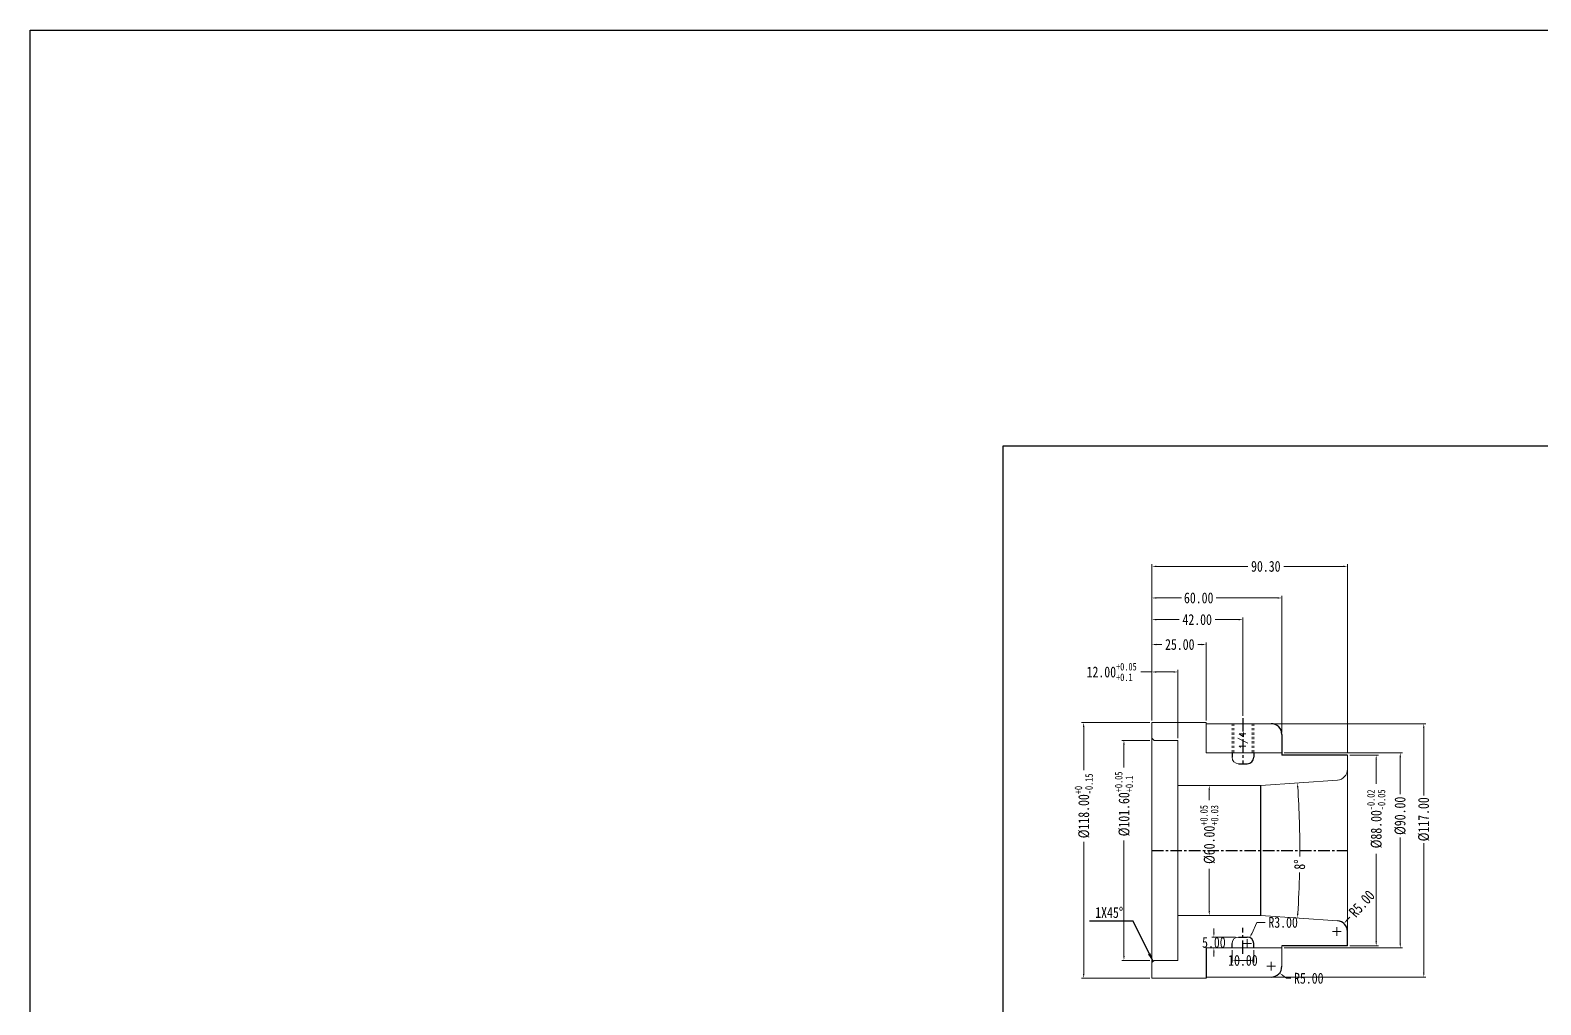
# Model space of a CAD drawing. Header units: millimetres. Extents: x 629 to 2024, y -4394 to 1386.
# Drawn here: x 629 to 1326, y 936 to 1386 of the extents above; entities that cross this region are included whole.
import ezdxf
from ezdxf.enums import TextEntityAlignment as Align

# ---------------------------------------------------------------- set-up
doc = ezdxf.new("R2010")
doc.units = ezdxf.units.MM
doc.header["$LTSCALE"] = 16.335
doc.header["$PDMODE"] = 3
doc.header["$PDSIZE"] = 0.3125
doc.linetypes.add('CENTER', pattern=[0.6, 0.375, -0.075, 0.075, -0.075])
doc.linetypes.add('HIDDEN', pattern=[0.2, 0.1, -0.1])
doc.layers.get('0').update_dxf_attribs({"linetype": 'CONTINUOUS'})
doc.layers.get('Defpoints').update_dxf_attribs({"linetype": 'CONTINUOUS'})
doc.layers.add('screw', color=33, linetype='CONTINUOUS', lineweight=13)
doc.styles.add('frame', font='PMingLiU.ttf')
doc.styles.get("Standard").update_dxf_attribs({"font": 'txt', "width": 0.8})
doc.styles.add('TXT', font='txt.shx', dxfattribs={"bigfont": 'gbcbig.shx'})
doc.dimstyles.new('ISO-25', dxfattribs={"dimtxt": 3.5, "dimasz": 2.5, "dimexe": 0.5, "dimexo": 0, "dimtad": 1, "dimdsep": 46, "dimtxsty": 'frame', "dimcen": 0.09, "dimclrd": 256, "dimclre": 256, "dimclrt": 256, "dimadec": 0, "dimazin": 0, "dimtfac": 1, "dimtmove": 0, "dimatfit": 3, "dimfxl": 0, "dimarcsym": 0})
doc.dimstyles.get("Standard").update_dxf_attribs({"dimtxt": 0.15625, "dimasz": 0.1875, "dimexe": 0.125, "dimexo": 0.0625, "dimtad": 0, "dimtih": 1, "dimtoh": 1, "dimdsep": 46, "dimtxsty": 'Standard', "dimcen": 0.09, "dimadec": 0, "dimazin": 0, "dimtp": 0.01, "dimtm": 0.01, "dimtfac": 1, "dimtofl": 0, "dimtmove": 0, "dimatfit": 3, "dimfxl": 0, "dimtolj": 1, "dimarcsym": 0})
doc.dimstyles.new('STANDARD$0', dxfattribs={"dimscale": 2, "dimtxt": 3, "dimasz": 3, "dimexe": 1.25, "dimexo": 0.625, "dimgap": 0.5, "dimtad": 0, "dimdsep": 46, "dimlunit": 6, "dimtxsty": 'Standard', "dimblk": 'CLOSEDBLANK', "dimcen": 0, "dimclrt": 2, "dimazin": 2, "dimtfac": 2, "dimtmove": 1, "dimatfit": 3, "dimfxl": 0, "dimtolj": 1, "dimtzin": 0, "dimarcsym": 0})

# ---------------------------------------------------------------- blocks, each defined once
blk = doc.blocks.new('*D14')
at = {"color": 1, "lineweight": 0}
for p, q in [((1145.74, 1058.44), (1132.82, 1058.44)), ((1145.74, 956.84), (1132.82, 956.84))]:
    blk.add_line(p, q, dxfattribs=at)
at = {"color": 0, "lineweight": 0}
for p, q in [((1133.82, 1056.44), (1133.82, 1045.89)), ((1133.82, 958.84), (1133.82, 1012.29))]:
    blk.add_line(p, q, dxfattribs=at)
at = {"color": 0}
for points in [[(1133.49, 1056.44), (1134.15, 1056.44), (1133.82, 1058.44)], [(1133.49, 958.84), (1134.15, 958.84), (1133.82, 956.84)]]:
    blk.add_solid(points, dxfattribs=at)
at = {"layer": 'Defpoints', "color": 0}
for p in [(1146.74, 1058.44), (1133.82, 956.84), (1146.74, 956.84)]:
    blk.add_point(p, dxfattribs=at)
at = {"color": 0, "lineweight": 0, "insert": (1133.82, 1029.09), "char_height": 5, "attachment_point": 5, "rotation": 90}
blk.add_mtext('\\A1;%%C101.60{\\H0.7x;\\S+0.05^ +0.1;}', dxfattribs=at)
blk = doc.blocks.new('*D15')
at = {"color": 0, "lineweight": 0}
for p, q in [((1146.74, 1090.01), (1141.62, 1090.01)), ((1156.74, 1090.01), (1148.74, 1090.01))]:
    blk.add_line(p, q, dxfattribs=at)
at = {"color": 1, "lineweight": 0}
for p, q in [((1146.74, 1067.64), (1146.74, 1091.01)), ((1158.74, 1059.44), (1158.74, 1091.01))]:
    blk.add_line(p, q, dxfattribs=at)
at = {"color": 0}
for points in [[(1148.74, 1090.35), (1148.74, 1089.68), (1146.74, 1090.01)], [(1156.74, 1090.35), (1156.74, 1089.68), (1158.74, 1090.01)]]:
    blk.add_solid(points, dxfattribs=at)
at = {"layer": 'Defpoints', "color": 0}
for p in [(1158.74, 1090.01), (1146.74, 1066.64), (1158.74, 1058.44)]:
    blk.add_point(p, dxfattribs=at)
at = {"color": 0, "lineweight": 0, "insert": (1128.15, 1090.01), "char_height": 5, "attachment_point": 5}
blk.add_mtext('\\A1;12.00{\\H0.7x;\\S+0.05^ +0.1;}', dxfattribs=at)
blk = doc.blocks.new('*D16')
at = {"color": 1, "lineweight": 0}
for p, q in [((1145.74, 1066.64), (1114.23, 1066.64)), ((1145.74, 948.64), (1114.23, 948.64))]:
    blk.add_line(p, q, dxfattribs=at)
at = {"color": 0, "lineweight": 0}
for p, q in [((1115.23, 1064.64), (1115.23, 1044.76)), ((1115.23, 950.64), (1115.23, 1011.63))]:
    blk.add_line(p, q, dxfattribs=at)
at = {"color": 0}
for points in [[(1114.9, 1064.64), (1115.56, 1064.64), (1115.23, 1066.64)], [(1114.9, 950.64), (1115.56, 950.64), (1115.23, 948.64)]]:
    blk.add_solid(points, dxfattribs=at)
at = {"layer": 'Defpoints', "color": 0}
for p in [(1146.74, 1066.64), (1115.23, 948.64), (1146.74, 948.64)]:
    blk.add_point(p, dxfattribs=at)
at = {"color": 0, "lineweight": 0, "insert": (1115.23, 1028.19), "char_height": 5, "attachment_point": 5, "rotation": 90}
blk.add_mtext('\\A1;%%C118.00{\\H0.7x;\\S+0^ -0.15;}', dxfattribs=at)
blk = doc.blocks.new('*D17')
at = {"color": 1, "lineweight": 0}
for p, q in [((1159.74, 1037.64), (1174.2, 1037.64)), ((1159.74, 977.64), (1174.2, 977.64))]:
    blk.add_line(p, q, dxfattribs=at)
at = {"color": 0, "lineweight": 0}
for p, q in [((1173.2, 1035.64), (1173.2, 1030.79)), ((1173.2, 979.64), (1173.2, 999.19))]:
    blk.add_line(p, q, dxfattribs=at)
at = {"color": 0}
for points in [[(1172.87, 1035.64), (1173.53, 1035.64), (1173.2, 1037.64)], [(1172.87, 979.64), (1173.53, 979.64), (1173.2, 977.64)]]:
    blk.add_solid(points, dxfattribs=at)
at = {"layer": 'Defpoints', "color": 0}
for p in [(1158.74, 1037.64), (1158.74, 977.64), (1173.2, 977.64)]:
    blk.add_point(p, dxfattribs=at)
at = {"color": 0, "lineweight": 0, "insert": (1173.2, 1014.99), "char_height": 5, "attachment_point": 5, "rotation": 90}
blk.add_mtext('\\A1;%%C60.00{\\H0.7x;\\S+0.05^ +0.03;}', dxfattribs=at)
blk = doc.blocks.new('*D18')
at = {"color": 1, "lineweight": 0}
for p, q in [((1183.74, 961.64), (1183.74, 955.87)), ((1193.74, 961.64), (1193.74, 955.87))]:
    blk.add_line(p, q, dxfattribs=at)
at = {"color": 0, "lineweight": 0}
blk.add_line((1185.74, 956.87), (1191.74, 956.87), dxfattribs=at)
at = {"color": 0}
for points in [[(1185.74, 957.21), (1185.74, 956.54), (1183.74, 956.87)], [(1191.74, 957.21), (1191.74, 956.54), (1193.74, 956.87)]]:
    blk.add_solid(points, dxfattribs=at)
at = {"layer": 'Defpoints', "color": 0}
for p in [(1183.74, 962.64), (1193.74, 962.64), (1193.74, 956.87)]:
    blk.add_point(p, dxfattribs=at)
at = {"color": 0, "lineweight": 0, "insert": (1188.74, 956.87), "char_height": 5, "attachment_point": 5}
blk.add_mtext('\\A1;10.00', dxfattribs=at)
blk = doc.blocks.new('*D19')
at = {"color": 0, "lineweight": 0}
for p, q in [((1195.14, 974.41), (1192.79, 969.2)), ((1198.98, 974.41), (1195.14, 974.41))]:
    blk.add_line(p, q, dxfattribs=at)
at = {"color": 1, "lineweight": 0}
for p, q in [((1188.74, 964.64), (1192.74, 964.64)), ((1190.74, 962.64), (1190.74, 966.64))]:
    blk.add_line(p, q, dxfattribs=at)
at = {"color": 0}
blk.add_solid([(1192.49, 969.34), (1193.09, 969.06), (1191.97, 967.38)], dxfattribs=at)
at = {"layer": 'Defpoints', "color": 0}
for p in [(1190.74, 964.64), (1191.97, 967.38)]:
    blk.add_point(p, dxfattribs=at)
at = {"color": 0, "lineweight": 0, "insert": (1207.31, 974.41), "char_height": 5, "attachment_point": 5}
blk.add_mtext('\\A1;R3.00', dxfattribs=at)
blk = doc.blocks.new('*D33')
at = {"color": 1, "lineweight": 0}
for p, q in [((1146.74, 1067.64), (1146.74, 1103.68)), ((1171.74, 1067.64), (1171.74, 1103.68))]:
    blk.add_line(p, q, dxfattribs=at)
at = {"color": 0, "lineweight": 0}
for p, q in [((1148.74, 1102.68), (1151.26, 1102.68)), ((1169.74, 1102.68), (1167.93, 1102.68))]:
    blk.add_line(p, q, dxfattribs=at)
at = {"color": 0}
for points in [[(1148.74, 1103.01), (1148.74, 1102.35), (1146.74, 1102.68)], [(1169.74, 1103.01), (1169.74, 1102.35), (1171.74, 1102.68)]]:
    blk.add_solid(points, dxfattribs=at)
at = {"layer": 'Defpoints', "color": 0}
for p in [(1146.74, 1102.68), (1146.74, 1066.64), (1171.74, 1066.64)]:
    blk.add_point(p, dxfattribs=at)
at = {"color": 0, "lineweight": 0, "insert": (1159.6, 1102.68), "char_height": 5, "attachment_point": 5}
blk.add_mtext('\\A1;25.00', dxfattribs=at)
blk = doc.blocks.new('*D34')
at = {"color": 1, "lineweight": 0}
for p, q in [((1146.74, 1083.33), (1146.74, 1115.17)), ((1188.74, 1069.72), (1188.74, 1115.17))]:
    blk.add_line(p, q, dxfattribs=at)
at = {"color": 0, "lineweight": 0}
for p, q in [((1148.74, 1114.17), (1159.31, 1114.17)), ((1186.74, 1114.17), (1175.98, 1114.17))]:
    blk.add_line(p, q, dxfattribs=at)
at = {"color": 0}
for points in [[(1148.74, 1114.51), (1148.74, 1113.84), (1146.74, 1114.17)], [(1186.74, 1114.51), (1186.74, 1113.84), (1188.74, 1114.17)]]:
    blk.add_solid(points, dxfattribs=at)
at = {"layer": 'Defpoints', "color": 0}
for p in [(1146.74, 1114.17), (1146.74, 1082.33), (1188.74, 1068.72)]:
    blk.add_point(p, dxfattribs=at)
at = {"color": 0, "lineweight": 0, "insert": (1167.64, 1114.17), "char_height": 5, "attachment_point": 5}
blk.add_mtext('\\A1;42.00', dxfattribs=at)
blk = doc.blocks.new('*D35')
at = {"color": 1, "lineweight": 0}
for p, q in [((1202.74, 1066.14), (1273.25, 1066.14)), ((1202.74, 949.14), (1273.25, 949.14))]:
    blk.add_line(p, q, dxfattribs=at)
at = {"color": 0, "lineweight": 0}
for p, q in [((1272.25, 1064.14), (1272.25, 1033.02)), ((1272.25, 951.14), (1272.25, 1011.02))]:
    blk.add_line(p, q, dxfattribs=at)
at = {"color": 0}
for points in [[(1271.92, 1064.14), (1272.58, 1064.14), (1272.25, 1066.14)], [(1271.92, 951.14), (1272.58, 951.14), (1272.25, 949.14)]]:
    blk.add_solid(points, dxfattribs=at)
at = {"layer": 'Defpoints', "color": 0}
for p in [(1201.74, 1066.14), (1201.74, 949.14), (1272.25, 949.14)]:
    blk.add_point(p, dxfattribs=at)
at = {"color": 0, "lineweight": 0, "insert": (1272.25, 1022.02), "char_height": 5, "attachment_point": 5, "rotation": 90}
blk.add_mtext('\\A1;%%c117.00', dxfattribs=at)
blk = doc.blocks.new('*D20')
at = {"color": 0, "lineweight": 0}
for p, q in [((1175.34, 969.64), (1175.34, 971.64)), ((1175.34, 960.64), (1175.34, 958.64))]:
    blk.add_line(p, q, dxfattribs=at)
at = {"color": 1, "lineweight": 0}
for p, q in [((1185.31, 967.64), (1174.34, 967.64)), ((1185.31, 962.64), (1174.34, 962.64))]:
    blk.add_line(p, q, dxfattribs=at)
at = {"color": 0}
for points in [[(1175.01, 969.64), (1175.67, 969.64), (1175.34, 967.64)], [(1175.01, 960.64), (1175.67, 960.64), (1175.34, 962.64)]]:
    blk.add_solid(points, dxfattribs=at)
at = {"layer": 'Defpoints', "color": 0}
for p in [(1175.34, 962.64), (1186.31, 967.64), (1186.31, 962.64)]:
    blk.add_point(p, dxfattribs=at)
at = {"color": 0, "lineweight": 0, "insert": (1175.34, 965.14), "char_height": 5, "attachment_point": 5}
blk.add_mtext('\\A1;5.00', dxfattribs=at)
blk = doc.blocks.new('*D36')
at = {"color": 1, "lineweight": 0}
for p, q in [((1201.74, 952.14), (1201.74, 956.14)), ((1199.74, 954.14), (1203.74, 954.14))]:
    blk.add_line(p, q, dxfattribs=at)
at = {"color": 0, "lineweight": 0}
for p, q in [((1208.83, 948.6), (1207.25, 949.83)), ((1210.83, 948.6), (1208.83, 948.6))]:
    blk.add_line(p, q, dxfattribs=at)
at = {"color": 0}
blk.add_solid([(1207.46, 950.1), (1207.05, 949.57), (1205.68, 951.06)], dxfattribs=at)
at = {"layer": 'Defpoints', "color": 0}
for p in [(1201.74, 954.14), (1205.68, 951.06)]:
    blk.add_point(p, dxfattribs=at)
at = {"color": 0, "lineweight": 0, "insert": (1219.16, 948.6), "char_height": 5, "attachment_point": 5}
blk.add_mtext('\\A1;R5.00', dxfattribs=at)
blk = doc.blocks.new('*D21')
at = {"color": 1, "lineweight": 0}
for p, q in [((1238.04, 1051.64), (1251.27, 1051.64)), ((1238.04, 963.64), (1251.27, 963.64))]:
    blk.add_line(p, q, dxfattribs=at)
at = {"color": 0, "lineweight": 0}
for p, q in [((1250.27, 1049.64), (1250.27, 1038.32)), ((1250.27, 965.64), (1250.27, 1006.05))]:
    blk.add_line(p, q, dxfattribs=at)
at = {"color": 0}
for points in [[(1249.94, 1049.64), (1250.61, 1049.64), (1250.27, 1051.64)], [(1249.94, 965.64), (1250.61, 965.64), (1250.27, 963.64)]]:
    blk.add_solid(points, dxfattribs=at)
at = {"layer": 'Defpoints', "color": 0}
for p in [(1237.04, 1051.64), (1237.04, 963.64), (1250.27, 963.64)]:
    blk.add_point(p, dxfattribs=at)
at = {"color": 0, "lineweight": 0, "insert": (1250.27, 1022.18), "char_height": 5, "attachment_point": 5, "rotation": 90}
blk.add_mtext('\\A1;%%C88.00{\\H0.7x;\\S-0.02^ -0.05;}', dxfattribs=at)
blk = doc.blocks.new('*D22')
at = {"color": 1, "lineweight": 0}
for p, q in [((1146.74, 1067.64), (1146.74, 1139.74)), ((1237.04, 1052.64), (1237.04, 1139.74))]:
    blk.add_line(p, q, dxfattribs=at)
at = {"color": 0, "lineweight": 0}
for p, q in [((1148.74, 1138.74), (1190.99, 1138.74)), ((1235.04, 1138.74), (1207.66, 1138.74))]:
    blk.add_line(p, q, dxfattribs=at)
at = {"color": 0}
for points in [[(1148.74, 1139.08), (1148.74, 1138.41), (1146.74, 1138.74)], [(1235.04, 1139.08), (1235.04, 1138.41), (1237.04, 1138.74)]]:
    blk.add_solid(points, dxfattribs=at)
at = {"layer": 'Defpoints', "color": 0}
for p in [(1237.04, 1138.74), (1146.74, 1066.64), (1237.04, 1051.64)]:
    blk.add_point(p, dxfattribs=at)
at = {"color": 0, "lineweight": 0, "insert": (1199.32, 1138.74), "char_height": 5, "attachment_point": 5}
blk.add_mtext('\\A1;90.30', dxfattribs=at)
blk = doc.blocks.new('*D23')
at = {"color": 1, "lineweight": 0}
for p, q in [((1207.74, 1052.64), (1262.38, 1052.64)), ((1207.74, 962.64), (1262.38, 962.64))]:
    blk.add_line(p, q, dxfattribs=at)
at = {"color": 0, "lineweight": 0}
for p, q in [((1261.38, 1050.64), (1261.38, 1033.61)), ((1261.38, 964.64), (1261.38, 1013.61))]:
    blk.add_line(p, q, dxfattribs=at)
at = {"color": 0}
for points in [[(1261.05, 1050.64), (1261.72, 1050.64), (1261.38, 1052.64)], [(1261.05, 964.64), (1261.72, 964.64), (1261.38, 962.64)]]:
    blk.add_solid(points, dxfattribs=at)
at = {"layer": 'Defpoints', "color": 0}
for p in [(1206.74, 1052.64), (1206.74, 962.64), (1261.38, 962.64)]:
    blk.add_point(p, dxfattribs=at)
at = {"color": 0, "lineweight": 0, "insert": (1261.38, 1023.61), "char_height": 5, "attachment_point": 5, "rotation": 90}
blk.add_mtext('\\A1;%%c90.00', dxfattribs=at)
blk = doc.blocks.new('*D37')
at = {"color": 1, "lineweight": 0}
for p, q in [((1146.74, 1127.8), (1146.74, 1123.17)), ((1206.74, 1062.14), (1206.74, 1125.17))]:
    blk.add_line(p, q, dxfattribs=at)
at = {"color": 0, "lineweight": 0}
for p, q in [((1148.74, 1124.17), (1160.34, 1124.17)), ((1204.74, 1124.17), (1176.34, 1124.17))]:
    blk.add_line(p, q, dxfattribs=at)
at = {"color": 0}
for points in [[(1148.74, 1124.5), (1148.74, 1123.84), (1146.74, 1124.17)], [(1204.74, 1124.5), (1204.74, 1123.84), (1206.74, 1124.17)]]:
    blk.add_solid(points, dxfattribs=at)
at = {"layer": 'Defpoints', "color": 0}
for p in [(1146.74, 1128.8), (1146.74, 1124.17), (1206.74, 1061.14)]:
    blk.add_point(p, dxfattribs=at)
at = {"color": 0, "lineweight": 0, "insert": (1168.34, 1124.17), "char_height": 5, "attachment_point": 5}
blk.add_mtext('\\A1;60.00', dxfattribs=at)
blk = doc.blocks.new('*D38')
at = {"color": 0, "lineweight": 0}
for start, end in [(359.63334, 3.74364), (356.25636, 358.69335)]:
    blk.add_arc((768.02, 1007.64), 447, start, end, dxfattribs=at)
at = {"color": 0}
for points in [[(1213.73, 1036.8), (1214.39, 1036.85), (1213.93, 1038.82)], [(1214.39, 978.43), (1213.73, 978.48), (1213.93, 976.46)]]:
    blk.add_solid(points, dxfattribs=at)
at = {"layer": 'Defpoints', "color": 0}
for p in [(1232.38, 1040.11), (1197.04, 1037.64), (1214.89, 1018.04), (1197.04, 977.64), (1232.38, 975.17)]:
    blk.add_point(p, dxfattribs=at)
at = {"color": 0, "lineweight": 0, "insert": (1214.97, 1001.11), "char_height": 5, "attachment_point": 5, "rotation": 89.16335}
blk.add_mtext('\\A1;8°', dxfattribs=at)
blk = doc.blocks.new('*D39')
at = {"color": 0, "lineweight": 0}
blk.add_line((1238.06, 976.87), (1236.72, 975.38), dxfattribs=at)
at = {"color": 1, "lineweight": 0}
for p, q in [((1230.04, 970.18), (1234.04, 970.18)), ((1232.04, 968.18), (1232.04, 972.18))]:
    blk.add_line(p, q, dxfattribs=at)
at = {"color": 0}
blk.add_solid([(1236.47, 975.61), (1236.97, 975.16), (1235.38, 973.9)], dxfattribs=at)
at = {"layer": 'Defpoints', "color": 0}
for p in [(1232.04, 970.18), (1235.38, 973.9)]:
    blk.add_point(p, dxfattribs=at)
at = {"color": 0, "lineweight": 0, "insert": (1243.64, 983.06), "char_height": 5, "attachment_point": 5, "rotation": 47.97658}
blk.add_mtext('\\A1;R5.00', dxfattribs=at)

msp = doc.modelspace()

# ---------------------------------------------------------------- linework, layer by layer
at = {"color": 1, "linetype": 'CENTER'}
for p, q in [((1188.735, 1068.723), (1188.735, 1047.641)), ((1188.735, 959.896), (1188.735, 971.873))]:
    msp.add_line(p, q, dxfattribs=at)
at = {"lineweight": 0}
for p, q in [((1146.735, 1066.641), (1171.735, 1066.641)), ((1146.735, 1066.641), (1146.735, 1059.441)), ((1171.735, 1066.641), (1171.735, 1052.641)), ((1171.735, 1066.141), (1201.735, 1066.141)), ((1146.735, 1059.441), (1147.735, 1058.441)), ((1146.735, 1059.441), (1146.735, 955.841)), ((1158.735, 1058.441), (1147.735, 1058.441)), ((1158.735, 1058.441), (1158.735, 1037.641)), ((1171.735, 1052.641), (1206.735, 1052.641)), ((1237.035, 1051.641), (1237.035, 1045.101)), ((1197.035, 1037.641), (1232.384, 1040.113)), ((1237.035, 1045.101), (1237.035, 970.182)), ((1158.735, 1037.641), (1158.735, 977.641)), ((1158.735, 1037.641), (1197.035, 1037.641)), ((1158.735, 956.841), (1158.735, 977.641)), ((1158.735, 977.641), (1197.035, 977.641)), ((1197.035, 977.641), (1232.384, 975.17)), ((1171.735, 962.641), (1206.735, 962.641)), ((1206.735, 963.641), (1206.735, 954.141)), ((1147.735, 956.841), (1146.735, 955.841)), ((1146.735, 955.841), (1146.735, 948.641)), ((1158.735, 956.841), (1147.735, 956.841)), ((1146.735, 948.641), (1171.735, 948.641)), ((1171.735, 949.141), (1201.735, 949.141))]:
    msp.add_line(p, q, dxfattribs=at)
for p, q in [((1206.735, 1061.141), (1206.735, 1051.641)), ((1183.735, 1052.641), (1183.735, 1050.641)), ((1186.735, 1047.641), (1190.735, 1047.641)), ((1193.735, 1052.641), (1193.735, 1050.641)), ((1237.035, 1051.641), (1206.735, 1051.641)), ((1197.035, 977.641), (1197.035, 1037.641)), ((1171.735, 962.641), (1171.735, 948.641)), ((1183.735, 962.641), (1183.735, 964.641)), ((1186.735, 967.641), (1190.735, 967.641)), ((1193.735, 962.641), (1193.735, 964.641)), ((1237.035, 963.641), (1206.735, 963.641))]:
    msp.add_line(p, q)
at = {"color": 1, "linetype": 'CENTER', "ltscale": 0.870768}
msp.add_line((1146.735, 1007.641), (1237.035, 1007.641), dxfattribs=at)
at = {"ltscale": 0.5}
msp.add_line((1237.035, 963.641), (1237.035, 970.182), dxfattribs=at)
msp.add_lwpolyline([(628.864, 1386.234), (2023.672, 1386.234), (2023.672, -4394.118), (628.864, -4394.118)], close=True)
msp.add_lwpolyline([(1078.044, 1194.323), (1959.733, 1194.323), (1959.733, 508.609), (1078.044, 508.609)], close=True, dxfattribs=at)
for centre, radius, start, end in [((1201.735, 1061.141), 5, 0, 90), ((1190.735, 1050.641), 3, 270, 0), ((1190.735, 964.641), 3, 0, 90), ((1201.735, 954.141), 5, 270, 0)]:
    msp.add_arc(centre, radius, start, end)
at = {"lineweight": 0}
for centre, radius, start, end in [((1186.735, 1050.641), 3, 180, 270), ((1232.035, 1045.101), 5, 274, 0), ((1186.735, 964.641), 3, 90, 180)]:
    msp.add_arc(centre, radius, start, end, dxfattribs=at)
at = {"ltscale": 0.5}
msp.add_arc((1232.035, 970.182), 5, 0, 86, dxfattribs=at)
at = {"layer": 'screw', "color": 92, "linetype": 'HIDDEN', "ltscale": 0.621977}
for p, q in [((1183.735, 1066.141), (1183.735, 1052.641)), ((1193.735, 1066.141), (1193.735, 1052.641))]:
    msp.add_line(p, q, dxfattribs=at)
at = {"layer": 'screw', "linetype": 'HIDDEN', "ltscale": 0.621977}
for p, q in [((1184.485, 1066.141), (1184.485, 1052.641)), ((1192.985, 1066.141), (1192.985, 1052.641))]:
    msp.add_line(p, q, dxfattribs=at)

# ---------------------------------------------------------------- texts
at = {"insert": (1120.567, 981.484), "char_height": 5, "width": 18.00079, "attachment_point": 1}
msp.add_mtext('{\\fSimSun|b0|i0|c134|p2;1X45%%D}', dxfattribs=at)
at = {"layer": 'screw', "color": 222, "linetype": 'HIDDEN', "ltscale": 0.746373, "style": 'TXT'}
msp.add_text('1/4', height=3, rotation=89.99973, dxfattribs=at).set_placement((1188.735, 1058.34), align=Align.MIDDLE)

# ---------------------------------------------------------------- dimensions: what is measured, and where the dimension line sits
at = {"lineweight": 0}
for base, p1, p2, dimstyle, override, picture, middle in [((1237.035, 1138.743), (1146.735, 1066.641), (1237.035, 1051.641), 'Standard', {"dimtxt": 5, "dimasz": 2, "dimexe": 1, "dimexo": 1, "dimgap": 1, "dimzin": 0, "dimdsep": 0, "dimcen": 2, "dimclre": 1, "dimtol": 0, "dimtp": 0, "dimtm": 0, "dimtzin": 0, "dimlwd": 0, "dimlwe": 0}, '*D22', (1199.323, 1138.743)), ((1146.735, 1124.169), (1206.735, 1061.141), (1146.735, 1128.803), 'STANDARD$0', {"dimscale": 1, "dimtxt": 5, "dimasz": 2, "dimexe": 1, "dimexo": 1, "dimgap": 1, "dimtih": 1, "dimtoh": 1, "dimzin": 0, "dimdsep": 0, "dimlunit": 2, "dimcen": 2, "dimclre": 1, "dimclrt": 0, "dimadec": 0, "dimazin": 0, "dimtfac": 1, "dimtofl": 0, "dimtmove": 0, "dimlwd": 0, "dimlwe": 0}, '*D37', (1168.342, 1124.169)), ((1146.735, 1114.175), (1188.735, 1068.723), (1146.735, 1082.327), 'Standard', {"dimtxt": 5, "dimasz": 2, "dimexe": 1, "dimexo": 1, "dimgap": 1, "dimzin": 0, "dimdsep": 0, "dimcen": 2, "dimclre": 1, "dimtol": 0, "dimtp": 0, "dimtm": 0, "dimtzin": 0, "dimlwd": 0, "dimlwe": 0}, '*D34', (1167.644, 1114.175)), ((1146.735, 1102.679), (1171.735, 1066.641), (1146.735, 1066.641), 'Standard', {"dimtxt": 5, "dimasz": 2, "dimexe": 1, "dimexo": 1, "dimgap": 1, "dimzin": 0, "dimdsep": 0, "dimcen": 2, "dimclre": 1, "dimtol": 0, "dimtp": 0, "dimtm": 0, "dimtzin": 0, "dimlwd": 0, "dimlwe": 0}, '*D33', (1159.595, 1102.679)), ((1193.735, 956.873), (1183.735, 962.641), (1193.735, 962.641), 'Standard', {"dimtxt": 5, "dimasz": 2, "dimexe": 1, "dimexo": 1, "dimgap": 1, "dimzin": 0, "dimdsep": 0, "dimcen": 2, "dimclre": 1, "dimtol": 0, "dimtp": 0, "dimtm": 0, "dimtzin": 0, "dimlwd": 0, "dimlwe": 0}, '*D18', (1188.735, 956.873))]:
    dim = msp.add_linear_dim(base=base, p1=p1, p2=p2, dimstyle=dimstyle, override=override, dxfattribs=at)
    dim.commit()
    dim.dimension.update_dxf_attribs({"geometry": picture, "text_midpoint": middle, "dimtype": 160})
dim = msp.add_linear_dim(base=(1158.735, 1090.013), p1=(1146.735, 1066.641), p2=(1158.735, 1058.441), text='<>{\\H0.7x;\\S+0.05^ +0.1;}', dimstyle='Standard', override={"dimtxt": 5, "dimasz": 2, "dimexe": 1, "dimexo": 1, "dimgap": 1, "dimzin": 0, "dimdsep": 0, "dimcen": 2, "dimclre": 1, "dimtol": 0, "dimtp": 0, "dimtm": 0, "dimtzin": 0, "dimlwd": 0, "dimlwe": 0}, dxfattribs=at)
dim.commit()
dim.dimension.update_dxf_attribs({"geometry": '*D15', "text_midpoint": (1128.152, 1090.013), "dimtype": 160})
for base, p1, p2, text, dimstyle, override, picture, middle in [((1115.228, 948.641), (1146.735, 1066.641), (1146.735, 948.641), '%%C<>{\\H0.7x;\\S+0^ -0.15;}', 'STANDARD$0', {"dimscale": 1, "dimtxt": 5, "dimasz": 2, "dimexe": 1, "dimexo": 1, "dimgap": 1, "dimzin": 0, "dimdsep": 0, "dimlunit": 2, "dimcen": 2, "dimclre": 1, "dimclrt": 0, "dimadec": 0, "dimazin": 0, "dimtfac": 1, "dimtofl": 0, "dimtmove": 0, "dimlwd": 0, "dimlwe": 0}, '*D16', (1115.228, 1028.194)), ((1272.249, 949.141), (1201.735, 1066.141), (1201.735, 949.141), '%%c<>', 'Standard', {"dimtxt": 5, "dimasz": 2, "dimexe": 1, "dimexo": 1, "dimgap": 1, "dimtih": 0, "dimtoh": 0, "dimzin": 0, "dimdsep": 0, "dimcen": 2, "dimclre": 1, "dimtol": 0, "dimlim": 0, "dimtp": 0, "dimtm": 0, "dimtzin": 0, "dimlwd": 0, "dimlwe": 0}, '*D35', (1272.249, 1022.024)), ((1133.821, 956.841), (1146.735, 1058.441), (1146.735, 956.841), '%%C<>{\\H0.7x;\\S+0.05^ +0.1;}', 'STANDARD$0', {"dimscale": 1, "dimtxt": 5, "dimasz": 2, "dimexe": 1, "dimexo": 1, "dimgap": 1, "dimzin": 0, "dimdsep": 0, "dimlunit": 2, "dimcen": 2, "dimclre": 1, "dimclrt": 0, "dimadec": 0, "dimazin": 0, "dimtfac": 1, "dimtofl": 0, "dimtmove": 0, "dimlwd": 0, "dimlwe": 0}, '*D14', (1133.821, 1029.089)), ((1261.383, 962.641), (1206.735, 1052.641), (1206.735, 962.641), '%%c<>', 'STANDARD$0', {"dimscale": 1, "dimtxt": 5, "dimasz": 2, "dimexe": 1, "dimexo": 1, "dimgap": 1, "dimzin": 0, "dimdsep": 0, "dimlunit": 2, "dimcen": 2, "dimclre": 1, "dimclrt": 0, "dimadec": 0, "dimazin": 0, "dimtfac": 1, "dimtofl": 0, "dimtmove": 0, "dimlwd": 0, "dimlwe": 0}, '*D23', (1261.383, 1023.613)), ((1250.275, 963.641), (1237.035, 1051.641), (1237.035, 963.641), '%%C<>{\\H0.7x;\\S-0.02^ -0.05;}', 'STANDARD$0', {"dimscale": 1, "dimtxt": 5, "dimasz": 2, "dimexe": 1, "dimexo": 1, "dimgap": 1, "dimzin": 0, "dimdsep": 0, "dimlunit": 2, "dimcen": 2, "dimclre": 1, "dimclrt": 0, "dimadec": 0, "dimazin": 0, "dimtfac": 1, "dimtofl": 0, "dimtmove": 0, "dimlwd": 0, "dimlwe": 0}, '*D21', (1250.275, 1022.185)), ((1173.201, 977.641), (1158.735, 1037.641), (1158.735, 977.641), '%%C<>{\\H0.7x;\\S+0.05^ +0.03;}', 'STANDARD$0', {"dimscale": 1, "dimtxt": 5, "dimasz": 2, "dimexe": 1, "dimexo": 1, "dimgap": 1, "dimzin": 0, "dimdsep": 0, "dimlunit": 2, "dimcen": 2, "dimclre": 1, "dimclrt": 0, "dimadec": 0, "dimazin": 0, "dimtfac": 1, "dimtofl": 0, "dimtmove": 0, "dimlwd": 0, "dimlwe": 0}, '*D17', (1173.201, 1014.987))]:
    dim = msp.add_linear_dim(base=base, p1=p1, p2=p2, angle=90, text=text, dimstyle=dimstyle, override=override, dxfattribs=at)
    dim.commit()
    dim.dimension.update_dxf_attribs({"geometry": picture, "text_midpoint": middle, "dimtype": 160})
dim = msp.add_angular_dim_2l(base=(1214.893, 1018.043), line1=((1197.035, 977.641), (1232.384, 975.17)), line2=((1197.035, 1037.641), (1232.384, 1040.113)), dimstyle='Standard', override={"dimtxt": 5, "dimasz": 2, "dimexe": 1, "dimexo": 1, "dimgap": 1, "dimtih": 0, "dimtoh": 0, "dimzin": 0, "dimdsep": 0, "dimcen": 2, "dimclre": 1, "dimtp": 0, "dimtm": 0, "dimtzin": 0, "dimlwd": 0, "dimlwe": 0}, dxfattribs=at)
dim.commit()
dim.dimension.update_dxf_attribs({"geometry": '*D38', "text_midpoint": (1214.967, 1001.114), "dimtype": 162})
for center, mpoint, override, picture, middle in [((1232.035, 970.182), (1235.382, 973.896), {"dimtxt": 5, "dimasz": 2, "dimexe": 1, "dimexo": 1, "dimgap": 1, "dimtih": 0, "dimtoh": 0, "dimzin": 0, "dimdsep": 0, "dimcen": 2, "dimclre": 1, "dimtp": 0, "dimtm": 0, "dimtzin": 0, "dimlwd": 0, "dimlwe": 0}, '*D39', (1243.639, 983.058)), ((1201.735, 954.141), (1205.676, 951.064), {"dimtxt": 5, "dimasz": 2, "dimexe": 1, "dimexo": 1, "dimgap": 1, "dimzin": 0, "dimdsep": 0, "dimcen": 2, "dimclre": 1, "dimtol": 0, "dimtp": 0, "dimtm": 0, "dimtzin": 0, "dimlwd": 0, "dimlwe": 0}, '*D36', (1219.162, 948.602))]:
    dim = msp.add_radius_dim(center=center, mpoint=mpoint, dimstyle='Standard', override=override, dxfattribs=at)
    dim.commit()
    dim.dimension.update_dxf_attribs({"geometry": picture, "text_midpoint": middle})
dim = msp.add_radius_dim(center=(1190.735, 964.641), mpoint=(1191.969, 967.376), dimstyle='Standard', override={"dimtxt": 5, "dimasz": 2, "dimexe": 1, "dimexo": 1, "dimgap": 1, "dimzin": 0, "dimdsep": 0, "dimcen": 2, "dimclre": 1, "dimtol": 0, "dimtp": 0, "dimtm": 0, "dimtzin": 0, "dimlwd": 0, "dimlwe": 0}, dxfattribs=at)
dim.commit()
dim.dimension.update_dxf_attribs({"geometry": '*D19', "text_midpoint": (1207.309, 974.411), "dimtype": 164})
dim = msp.add_linear_dim(base=(1175.339, 962.641), p1=(1186.308, 967.641), p2=(1186.308, 962.641), angle=90, dimstyle='Standard', override={"dimtxt": 5, "dimasz": 2, "dimexe": 1, "dimexo": 1, "dimgap": 1, "dimzin": 0, "dimdsep": 0, "dimcen": 2, "dimclre": 1, "dimtol": 0, "dimtp": 0, "dimtm": 0, "dimtzin": 0, "dimlwd": 0, "dimlwe": 0}, dxfattribs=at)
dim.commit()
dim.dimension.update_dxf_attribs({"geometry": '*D20', "text_midpoint": (1175.339, 965.141), "dimtype": 160})

# ---------------------------------------------------------------- leaders
msp.add_leader([(1147.235, 956.341), (1138.101, 974.987), (1117.979, 974.987)], dimstyle='ISO-25', override={"dimscale": 1, "dimtxt": 4.5, "dimasz": 4, "dimexe": 0, "dimgap": 0, "dimtad": 0, "dimclrd": 256, "dimclre": 3, "dimclrt": 6})

doc.saveas('drawing.dxf')
